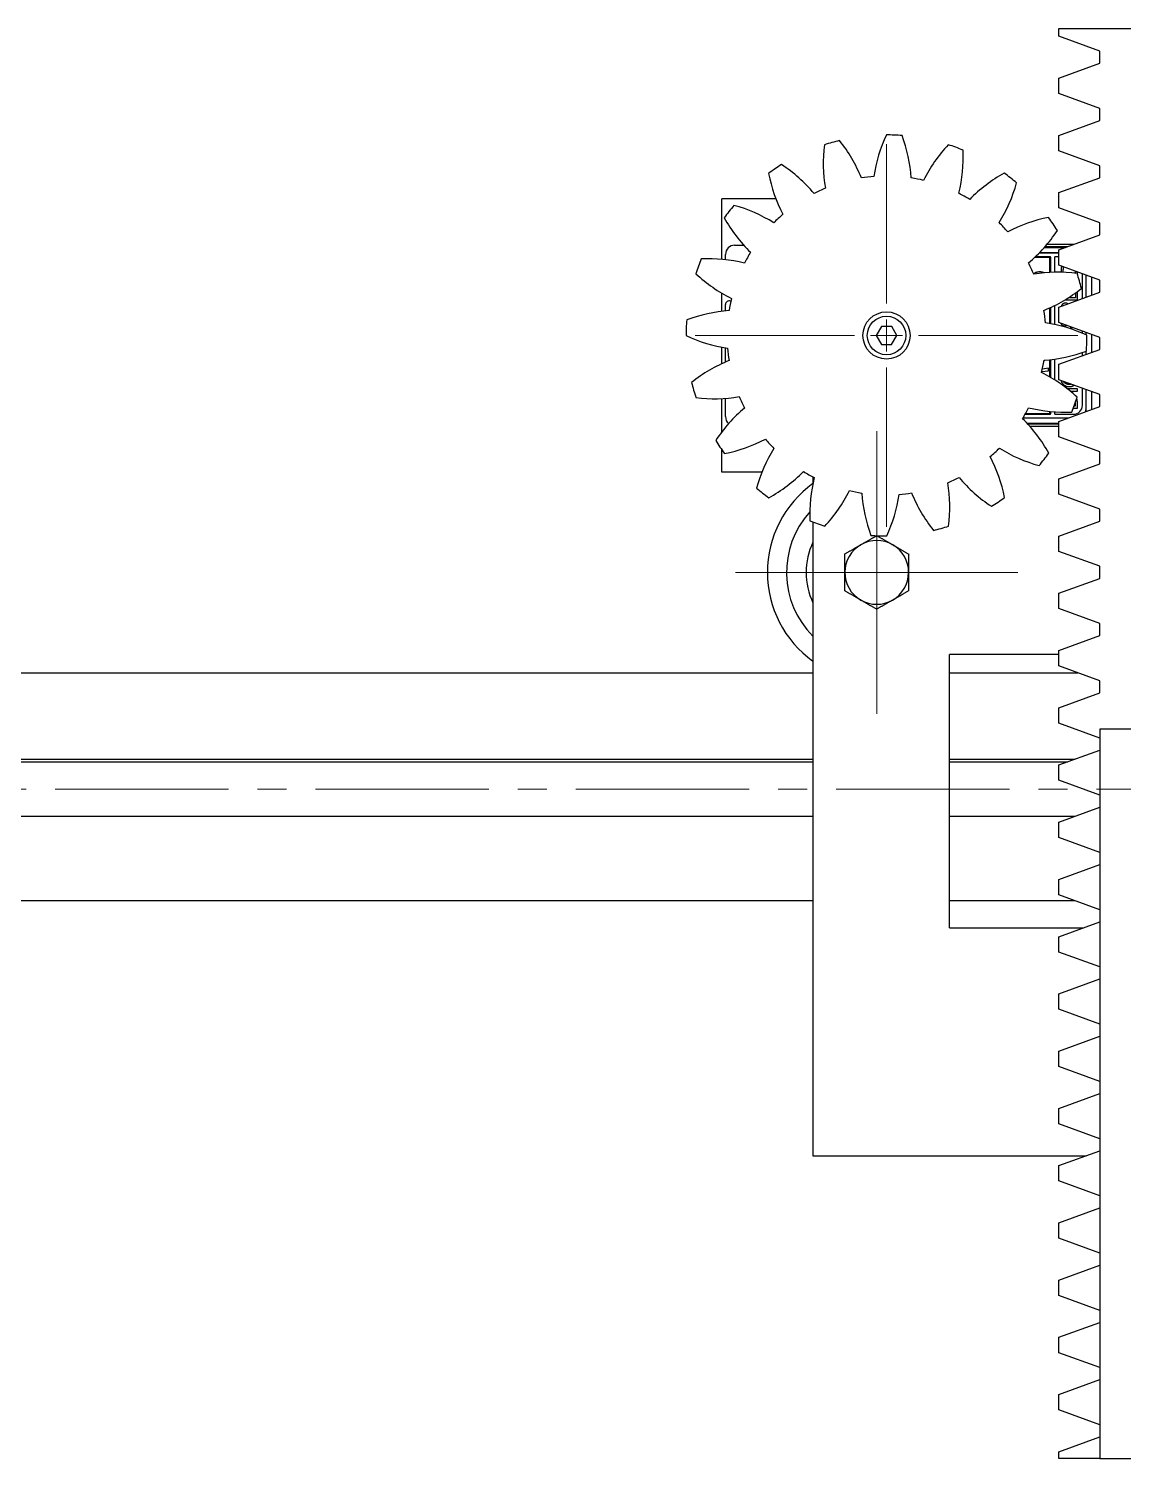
# Model space of a CAD drawing. Header units: millimetres. Extents: x 587 to 10361, y -8386 to 1488.
# Drawn here: x 7734.5 to 7854.6, y -4035.5 to -3878.6 of the extents above; entities that cross this region are included whole.
import ezdxf

# ---------------------------------------------------------------- set-up
doc = ezdxf.new("R2010")
doc.units = ezdxf.units.MM
doc.linetypes.add('ACAD_ISO10W100', pattern=[18, 12, -3, 0, -3])
doc.linetypes.add('CENTER2', pattern=[28.575, 19.05, -3.175, 3.175, -3.175])
doc.layers.add('Gruba', color=7, linetype='Continuous', lineweight=30)
doc.layers.add('Symetria', color=210, linetype='ACAD_ISO10W100', lineweight=0)

# ---------------------------------------------------------------- blocks, each defined once
blk = doc.blocks.new('*U327')
at = {"layer": 'Symetria', "color": 0, "linetype": 'CENTER2', "transparency": 16777216}
for p, q in [((0, 3.5), (0, 21)), ((-21, 0), (-3.5, 0)), ((3.5, 0), (21, 0)), ((0, -21), (0, -3.5))]:
    blk.add_line(p, q, dxfattribs=at)
at = {"layer": 'Symetria', "color": 0, "linetype": 'Continuous', "transparency": 16777216}
for p, q in [((0, -1.75), (0, 1.75)), ((-1.75, 0), (1.75, 0))]:
    blk.add_line(p, q, dxfattribs=at)
blk = doc.blocks.new('*U328')
at = {"layer": 'Symetria', "color": 0, "linetype": 'CENTER2', "transparency": 16777216}
for p, q in [((0, 0.7), (0, 7)), ((-7, 0), (-0.7, 0)), ((0.7, 0), (7, 0)), ((0, -7), (0, -0.7))]:
    blk.add_line(p, q, dxfattribs=at)
at = {"layer": 'Symetria', "color": 0, "linetype": 'Continuous', "transparency": 16777216}
for p, q in [((-0.35, 0), (0.35, 0)), ((0, -0.35), (0, 0.35))]:
    blk.add_line(p, q, dxfattribs=at)
blk = doc.blocks.new('*U329')
at = {"layer": 'Symetria', "color": 0, "linetype": 'CENTER2', "transparency": 16777216}
for p, q in [((0, 2.4), (0, 15.5)), ((-15.5, 0), (-2.4, 0)), ((2.4, 0), (15.5, 0)), ((0, -15.5), (0, -2.4))]:
    blk.add_line(p, q, dxfattribs=at)
at = {"layer": 'Symetria', "color": 0, "linetype": 'Continuous', "transparency": 16777216}
for p, q in [((-1.2, 0), (1.2, 0)), ((0, -1.2), (0, 1.2))]:
    blk.add_line(p, q, dxfattribs=at)
blk = doc.blocks.new('*U368')
at = {"layer": 'Symetria', "color": 0, "linetype": 'CENTER2', "transparency": 16777216}
blk.add_line((-168.07, 0), (613.92, 0), dxfattribs=at)

msp = doc.modelspace()

# ---------------------------------------------------------------- linework, layer by layer
at = {"layer": 'Gruba'}
for p, q in [((7847.538, -3879.479), (7847.538, -3878.637)), ((7847.538, -3878.637), (7862.538, -3878.637)), ((7852.038, -3881.117), (7847.538, -3879.479)), ((7852.038, -3882.437), (7852.038, -3881.117)), ((7847.538, -3884.075), (7852.038, -3882.437)), ((7847.538, -3885.759), (7847.538, -3884.075)), ((7852.038, -3887.397), (7847.538, -3885.759)), ((7852.038, -3888.717), (7852.038, -3887.397)), ((7847.538, -3890.355), (7852.038, -3888.717)), ((7847.538, -3892.039), (7847.538, -3890.355)), ((7852.038, -3893.677), (7847.538, -3892.039)), ((7852.038, -3894.997), (7852.038, -3893.677)), ((7847.538, -3896.635), (7852.038, -3894.997)), ((7847.538, -3898.319), (7847.538, -3896.635)), ((7816.469, -3897.308), (7810.538, -3897.308)), ((7810.538, -3903.96), (7810.538, -3897.308)), ((7852.038, -3899.957), (7847.538, -3898.319)), ((7852.038, -3901.277), (7852.038, -3899.957)), ((7847.538, -3902.915), (7852.038, -3901.277)), ((7811.94, -3902.408), (7812.95, -3902.408)), ((7845.935, -3902.658), (7848.245, -3902.658)), ((7846.022, -3902.558), (7848.519, -3902.558)), ((7846.236, -3902.308), (7849.206, -3902.308)), ((7847.538, -3904.599), (7847.538, -3902.915)), ((7810.94, -3904.002), (7810.94, -3903.408)), ((7846.548, -3903.768), (7844.854, -3903.768)), ((7846.548, -3903.668), (7844.96, -3903.668)), ((7847.538, -3903.268), (7845.366, -3903.268)), ((7847.538, -3903.258), (7845.376, -3903.258)), ((7846.548, -3905.396), (7846.548, -3903.768)), ((7846.648, -3905.39), (7846.648, -3903.768)), ((7847.048, -3903.768), (7847.048, -3905.374)), ((7847.538, -3903.668), (7847.148, -3903.668)), ((7852.038, -3906.237), (7847.538, -3904.599)), ((7847.766, -3905.311), (7847.766, -3905.369)), ((7849.286, -3905.462), (7849.358, -3905.462)), ((7849.358, -3905.462), (7849.358, -3905.305)), ((7849.566, -3905.595), (7849.566, -3905.337)), ((7850.116, -3908.257), (7850.116, -3905.538)), ((7850.516, -3908.111), (7850.516, -3905.683)), ((7850.526, -3908.108), (7850.526, -3905.687)), ((7851.126, -3905.905), (7851.126, -3907.889)), ((7852.038, -3907.557), (7852.038, -3906.237)), ((7810.538, -3909.662), (7810.538, -3907.663)), ((7847.538, -3909.195), (7852.038, -3907.557)), ((7849.358, -3907.641), (7849.358, -3908.185)), ((7849.566, -3908.416), (7849.566, -3907.489)), ((7810.94, -3909.619), (7810.94, -3908.914)), ((7846.548, -3910.999), (7846.548, -3909.274)), ((7846.648, -3911.017), (7846.648, -3909.228)), ((7847.048, -3909.035), (7847.048, -3911.097)), ((7847.538, -3910.879), (7847.538, -3909.195)), ((7848.181, -3908.416), (7849.566, -3908.416)), ((7848.689, -3908.185), (7848.689, -3908.099)), ((7849.358, -3908.185), (7848.689, -3908.185)), ((7852.038, -3912.517), (7847.538, -3910.879)), ((7828.054, -3911.331), (7827.489, -3912.306)), ((7827.489, -3912.306), (7828.05, -3913.282)), ((7829.18, -3911.334), (7828.054, -3911.331)), ((7829.176, -3913.285), (7829.742, -3912.31)), ((7829.742, -3912.31), (7829.18, -3911.334)), ((7848.989, -3911.462), (7848.782, -3911.462)), ((7848.782, -3911.462), (7848.782, -3911.563)), ((7848.989, -3911.632), (7848.989, -3911.462)), ((7850.116, -3912.065), (7850.116, -3911.818)), ((7850.516, -3912.242), (7850.516, -3911.963)), ((7850.526, -3912.246), (7850.526, -3911.967)), ((7851.126, -3912.185), (7851.126, -3914.169)), ((7852.038, -3913.837), (7852.038, -3912.517)), ((7810.538, -3915.409), (7810.538, -3913.591)), ((7810.94, -3915.227), (7810.94, -3913.661)), ((7828.05, -3913.282), (7829.176, -3913.285)), ((7847.538, -3915.475), (7852.038, -3913.837)), ((7850.116, -3914.537), (7850.116, -3914.169)), ((7850.516, -3914.391), (7850.516, -3914.026)), ((7850.526, -3914.388), (7850.526, -3914.022)), ((7846.548, -3916.868), (7846.548, -3914.971)), ((7846.648, -3916.927), (7846.648, -3914.959)), ((7847.048, -3914.908), (7847.048, -3917.169)), ((7847.538, -3917.159), (7847.538, -3915.475)), ((7845.659, -3916.278), (7846.398, -3916.18)), ((7846.398, -3915.909), (7845.722, -3915.999)), ((7846.398, -3916.18), (7846.398, -3915.909)), ((7852.038, -3918.797), (7847.538, -3917.159)), ((7849.566, -3918.177), (7848.482, -3918.177)), ((7848.769, -3918.408), (7849.566, -3918.408)), ((7849.566, -3918.408), (7849.566, -3918.177)), ((7850.116, -3919.958), (7850.116, -3918.098)), ((7850.516, -3920.358), (7850.516, -3918.243)), ((7850.526, -3920.668), (7850.526, -3918.247)), ((7851.126, -3918.465), (7851.126, -3920.449)), ((7852.038, -3920.117), (7852.038, -3918.797)), ((7810.538, -3922.878), (7810.538, -3919.228)), ((7810.94, -3921.208), (7810.94, -3919.203)), ((7847.538, -3921.755), (7852.038, -3920.117)), ((7849.121, -3920.277), (7849.566, -3920.277)), ((7849.209, -3920.046), (7849.358, -3920.046)), ((7849.358, -3920.046), (7849.358, -3919.89)), ((7849.566, -3920.277), (7849.566, -3919.705)), ((7843.593, -3921.358), (7848.629, -3921.358)), ((7843.828, -3920.958), (7846.548, -3920.958)), ((7843.884, -3920.858), (7846.548, -3920.858)), ((7847.538, -3921.958), (7844.052, -3921.958)), ((7846.548, -3920.858), (7846.548, -3920.642)), ((7846.648, -3920.858), (7846.648, -3920.652)), ((7847.048, -3920.685), (7847.048, -3920.858)), ((7847.148, -3920.958), (7849.116, -3920.958)), ((7847.538, -3923.439), (7847.538, -3921.755)), ((7847.538, -3922.058), (7844.145, -3922.058)), ((7847.538, -3922.308), (7844.369, -3922.308)), ((7852.038, -3925.077), (7847.538, -3923.439)), ((7810.538, -3927.308), (7810.538, -3924.847)), ((7852.038, -3926.397), (7852.038, -3925.077)), ((7847.538, -3928.035), (7852.038, -3926.397)), ((7814.929, -3927.308), (7810.538, -3927.308)), ((7819.601, -3927.308), (7819.416, -3927.308)), ((7820.538, -3927.833), (7820.538, -3928.555)), ((7847.538, -3929.719), (7847.538, -3928.035)), ((7852.038, -3931.357), (7847.538, -3929.719)), ((7852.038, -3932.677), (7852.038, -3931.357)), ((7820.538, -3932.772), (7820.538, -4002.308)), ((7847.538, -3934.315), (7852.038, -3932.677)), ((7847.538, -3935.999), (7847.538, -3934.315)), ((7852.038, -3937.637), (7847.538, -3935.999)), ((7852.038, -3938.957), (7852.038, -3937.637)), ((7847.538, -3940.595), (7852.038, -3938.957)), ((7847.538, -3942.279), (7847.538, -3940.595)), ((7852.038, -3943.917), (7847.538, -3942.279)), ((7852.038, -3945.237), (7852.038, -3943.917)), ((7847.538, -3946.875), (7852.038, -3945.237)), ((7847.538, -3948.559), (7847.538, -3946.875)), ((7847.538, -3947.308), (7835.538, -3947.308)), ((7835.538, -3977.308), (7835.538, -3947.308)), ((7852.038, -3950.197), (7847.538, -3948.559)), ((7585.11, -3949.308), (7820.538, -3949.308)), ((7835.538, -3949.308), (7849.595, -3949.308)), ((7852.038, -3951.517), (7852.038, -3950.197)), ((7847.538, -3953.155), (7852.038, -3951.517)), ((7847.538, -3954.839), (7847.538, -3953.155)), ((7852.038, -3956.477), (7847.538, -3954.839)), ((7852.038, -3955.519), (7852.038, -4035.519)), ((7932.038, -3955.519), (7852.038, -3955.519)), ((7847.538, -3959.435), (7852.038, -3957.797)), ((7533.109, -3959.074), (7820.538, -3959.074)), ((7585.11, -3958.783), (7820.538, -3958.783)), ((7835.538, -3958.783), (7849.33, -3958.783)), ((7835.538, -3959.074), (7848.53, -3959.074)), ((7847.538, -3961.119), (7847.538, -3959.435)), ((7852.038, -3962.757), (7847.538, -3961.119)), ((7847.538, -3965.715), (7852.038, -3964.077)), ((7820.538, -3965.074), (7533.109, -3965.074)), ((7849.3, -3965.074), (7835.538, -3965.074)), ((7847.538, -3967.399), (7847.538, -3965.715)), ((7852.038, -3969.037), (7847.538, -3967.399)), ((7847.538, -3971.995), (7852.038, -3970.357)), ((7847.538, -3973.679), (7847.538, -3971.995)), ((7852.038, -3975.317), (7847.538, -3973.679)), ((7695.11, -3974.308), (7820.538, -3974.308)), ((7835.538, -3974.308), (7849.266, -3974.308)), ((7847.538, -3978.275), (7852.038, -3976.637)), ((7835.538, -3977.308), (7850.195, -3977.308)), ((7847.538, -3979.959), (7847.538, -3978.275)), ((7852.038, -3981.597), (7847.538, -3979.959)), ((7847.538, -3984.555), (7852.038, -3982.917)), ((7847.538, -3986.239), (7847.538, -3984.555)), ((7852.038, -3987.877), (7847.538, -3986.239)), ((7847.538, -3990.835), (7852.038, -3989.197)), ((7847.538, -3992.519), (7847.538, -3990.835)), ((7852.038, -3994.157), (7847.538, -3992.519)), ((7847.538, -3997.115), (7852.038, -3995.477)), ((7847.538, -3998.799), (7847.538, -3997.115)), ((7852.038, -4000.437), (7847.538, -3998.799)), ((7847.538, -4003.395), (7852.038, -4001.757)), ((7820.538, -4002.308), (7850.525, -4002.308)), ((7847.538, -4005.079), (7847.538, -4003.395)), ((7852.038, -4006.717), (7847.538, -4005.079)), ((7847.538, -4009.675), (7852.038, -4008.037)), ((7847.538, -4011.359), (7847.538, -4009.675)), ((7852.038, -4012.997), (7847.538, -4011.359)), ((7847.538, -4015.955), (7852.038, -4014.317)), ((7847.538, -4017.639), (7847.538, -4015.955)), ((7852.038, -4019.277), (7847.538, -4017.639)), ((7847.538, -4022.235), (7852.038, -4020.597)), ((7847.538, -4023.919), (7847.538, -4022.235)), ((7852.038, -4025.557), (7847.538, -4023.919)), ((7847.538, -4028.515), (7852.038, -4026.877)), ((7847.538, -4030.199), (7847.538, -4028.515)), ((7852.038, -4031.837), (7847.538, -4030.199)), ((7847.538, -4034.795), (7852.038, -4033.157)), ((7847.538, -4035.519), (7847.538, -4034.795)), ((7852.038, -4035.519), (7847.538, -4035.519)), ((7852.038, -4035.519), (7884.038, -4035.519))]:
    msp.add_line(p, q, dxfattribs=at)
for radius in [2.592, 2.113]:
    msp.add_circle((7828.615, -3912.308), radius, dxfattribs=at)
for centre, radius, start, end in [((7843.623, -3897.307), 16.579, 155.02755, 171.52282), ((7828.615, -3912.308), 22, 85.55346, 90.05346), ((7814.8, -3896.202), 16.579, 4.08411, 20.57938), ((7838.253, -3893.404), 16.579, 173.02755, 189.52282), ((7828.615, -3912.308), 22, 103.55346, 108.05346), ((7810.499, -3901.259), 16.579, 22.08411, 38.57938), ((7847.524, -3902.679), 16.579, 137.02755, 153.52282), ((7828.615, -3912.308), 22, 67.55346, 72.05346), ((7820.454, -3892.721), 16.579, 346.08411, 2.57938), ((7828.615, -3912.308), 22, 121.55346, 126.05346), ((7807.972, -3907.398), 16.579, 40.08411, 56.57938), ((7831.94, -3891.351), 16.579, 191.02755, 207.52282), ((7828.615, -3912.308), 17.5, 94.55346, 99.05346), ((7828.615, -3912.308), 17.5, 76.55346, 81.05346), ((7849.574, -3908.994), 16.579, 119.02755, 135.52282), ((7828.615, -3912.308), 22, 49.55346, 54.05346), ((7828.615, -3912.308), 17.5, 112.55346, 117.05346), ((7828.615, -3912.308), 17.5, 58.55346, 63.05346), ((7826.906, -3891.157), 16.579, 328.08411, 344.57938), ((7828.615, -3912.308), 22, 139.55346, 144.05346), ((7807.465, -3914.017), 16.579, 58.08411, 74.57938), ((7825.301, -3891.349), 16.579, 209.02755, 225.52282), ((7828.615, -3912.308), 17.5, 130.55346, 135.05346), ((7828.615, -3912.308), 17.5, 40.55346, 45.05346), ((7849.573, -3915.633), 16.579, 101.02755, 117.52282), ((7828.615, -3912.308), 22, 31.55346, 36.05346), ((7833.525, -3891.664), 16.579, 310.08411, 326.57938), ((7811.94, -3903.408), 1, 90, 180), ((7828.615, -3912.308), 17.5, 148.55346, 153.05346), ((7828.615, -3912.308), 22, 157.55346, 162.05346), ((7809.028, -3920.47), 16.579, 76.08411, 92.57938), ((7828.615, -3912.308), 17.5, 22.55346, 27.05346), ((7846.548, -3903.768), 0.1, 0, 90), ((7847.148, -3903.768), 0.1, 90, 180), ((7818.986, -3893.399), 16.579, 227.02755, 243.52282), ((7847.52, -3921.946), 16.579, 83.02755, 99.52282), ((7828.615, -3912.308), 22, 13.55346, 18.05346), ((7839.664, -3894.192), 16.579, 292.08411, 308.57938), ((7811.34, -3908.914), 0.4, 68.52834, 180), ((7828.615, -3912.308), 17.5, 166.55346, 171.05346), ((7828.615, -3912.308), 22, 175.55346, 180.05346), ((7812.509, -3926.123), 16.579, 94.08411, 110.57938), ((7828.615, -3912.308), 17.5, 4.55346, 9.05346), ((7843.616, -3927.316), 16.579, 65.02755, 81.52282), ((7813.614, -3897.3), 16.579, 245.02755, 261.52282), ((7828.615, -3912.308), 22, 355.55346, 0.05346), ((7828.615, -3912.308), 17.5, 184.55346, 189.05346), ((7844.722, -3898.493), 16.579, 274.08411, 290.57938), ((7817.566, -3930.424), 16.579, 112.08411, 128.57938), ((7828.615, -3912.308), 17.5, 346.55346, 351.05346), ((7838.244, -3931.217), 16.579, 47.02755, 63.52282), ((7828.615, -3912.308), 22, 193.55346, 198.05346), ((7809.711, -3902.67), 16.579, 263.02755, 279.52282), ((7823.705, -3932.952), 16.579, 130.08411, 146.57938), ((7828.615, -3912.308), 17.5, 202.55346, 207.05346), ((7828.615, -3912.308), 17.5, 328.55346, 333.05346), ((7848.202, -3904.146), 16.579, 256.08411, 272.57938), ((7828.615, -3912.308), 22, 337.55346, 342.05346), ((7849.116, -3919.958), 1, 270, 0), ((7849.516, -3920.358), 1, 340.47796, 0), ((7811.94, -3921.208), 1, 180, 229.32633), ((7831.93, -3933.267), 16.579, 29.02755, 45.52282), ((7846.548, -3920.858), 0.1, 270, 0), ((7847.148, -3920.858), 0.1, 180, 270), ((7828.615, -3912.308), 22, 211.55346, 216.05346), ((7807.658, -3908.983), 16.579, 281.02755, 297.52282), ((7830.325, -3933.459), 16.579, 148.08411, 164.57938), ((7828.615, -3912.308), 17.5, 220.55346, 225.05346), ((7828.615, -3912.308), 17.5, 310.55346, 315.05346), ((7849.766, -3910.599), 16.579, 238.08411, 254.57938), ((7825.291, -3933.265), 16.579, 11.02755, 27.52282), ((7828.615, -3912.308), 22, 319.55346, 324.05346), ((7807.656, -3915.622), 16.579, 299.02755, 315.52282), ((7828.615, -3912.308), 17.5, 238.55346, 243.05346), ((7836.777, -3931.895), 16.579, 166.08411, 182.57938), ((7828.615, -3912.308), 17.5, 292.55346, 297.05346), ((7849.259, -3917.218), 16.579, 220.08411, 236.57938), ((7828.615, -3912.308), 22, 229.55346, 234.05346), ((7827.538, -3938.308), 12, 125.6935, 234.31467), ((7809.706, -3921.937), 16.579, 317.02755, 333.52282), ((7828.615, -3912.308), 17.5, 256.55346, 261.05346), ((7842.43, -3928.414), 16.579, 184.08411, 200.57938), ((7813.607, -3927.309), 16.579, 335.02755, 351.52282), ((7828.615, -3912.308), 17.5, 274.55346, 279.05346), ((7846.731, -3923.357), 16.579, 202.08411, 218.57938), ((7818.977, -3931.212), 16.579, 353.02755, 9.52282), ((7828.615, -3912.308), 22, 301.55346, 306.05346), ((7827.538, -3938.308), 9.9, 137.83679, 225.00292), ((7828.615, -3912.308), 22, 247.55346, 252.05346), ((7828.615, -3912.308), 22, 265.55346, 270.05346), ((7828.615, -3912.308), 22, 283.55346, 288.05346), ((7827.538, -3938.308), 7.75, 154.58538, 205.41462), ((7827.538, -3938.308), 3.5, 119.81014, 179.81014), ((7827.538, -3938.308), 3.5, 59.81014, 119.81014), ((7827.538, -3938.308), 3.5, 359.81014, 59.81014), ((7827.538, -3938.308), 3.5, 179.81014, 239.81014), ((7827.538, -3938.308), 3.5, 299.81014, 359.81014), ((7827.538, -3938.308), 3.5, 239.81014, 299.81014)]:
    msp.add_arc(centre, radius, start, end, dxfattribs=at)
for points, knots in [([(7847.831, -3904.735), (7847.819, -3904.768), (7847.805, -3904.823), (7847.791, -3904.902), (7847.782, -3904.97), (7847.775, -3905.046), (7847.768, -3905.16), (7847.766, -3905.25), (7847.766, -3905.311)], [0, 0, 0, 0, 0.1834955, 0.2916081, 0.4101542, 0.5406469, 0.6819521, 1, 1, 1, 1]), ([(7845.418, -3905.332), (7845.349, -3905.332), (7845.248, -3905.34), (7845.117, -3905.368), (7845.026, -3905.397), (7844.94, -3905.435), (7844.859, -3905.48), (7844.8, -3905.523), (7844.768, -3905.549), (7844.76, -3905.556)], [0, 0, 0, 0, 0.13520322, 0.19920958, 0.26170303, 0.32269814, 0.38368436, 0.44463881, 0.4649103, 0.4649103, 0.4649103, 0.4649103]), ([(7845.917, -3905.445), (7845.912, -3905.442), (7845.885, -3905.43), (7845.836, -3905.409), (7845.77, -3905.385), (7845.703, -3905.366), (7845.634, -3905.351), (7845.539, -3905.336), (7845.467, -3905.333), (7845.418, -3905.332)], [0.69012063, 0.69012063, 0.69012063, 0.69012063, 0.70173772, 0.7437296, 0.78546843, 0.82746495, 0.86989566, 0.91257532, 1, 1, 1, 1]), ([(7848.024, -3904.849), (7848.014, -3904.88), (7848.003, -3904.93), (7847.993, -3905.002), (7847.985, -3905.066), (7847.98, -3905.136), (7847.976, -3905.24), (7847.974, -3905.319), (7847.974, -3905.374)], [0, 0, 0, 0, 0.17989362, 0.28680804, 0.40530974, 0.53615005, 0.67880391, 0.98100584, 0.98100584, 0.98100584, 0.98100584]), ([(7848.249, -3908.762), (7848.221, -3908.762), (7848.18, -3908.764), (7848.127, -3908.775), (7848.089, -3908.786), (7848.053, -3908.801), (7848.019, -3908.818), (7847.986, -3908.839), (7847.955, -3908.862), (7847.926, -3908.888), (7847.899, -3908.917), (7847.876, -3908.948), (7847.854, -3908.981), (7847.835, -3909.016), (7847.817, -3909.055), (7847.807, -3909.083), (7847.802, -3909.099)], [0, 0, 0, 0, 0.13071337, 0.1928624, 0.25459566, 0.3145946, 0.37461208, 0.43468252, 0.49546855, 0.55653639, 0.61757297, 0.67825429, 0.73971655, 0.8025398, 0.86614768, 0.94213864, 0.94213864, 0.94213864, 0.94213864]), ([(7848.515, -3908.84), (7848.514, -3908.839), (7848.503, -3908.831), (7848.48, -3908.817), (7848.446, -3908.8), (7848.409, -3908.786), (7848.372, -3908.775), (7848.318, -3908.764), (7848.277, -3908.762), (7848.249, -3908.762)], [0.56944582, 0.56944582, 0.56944582, 0.56944582, 0.57420387, 0.63270057, 0.69119206, 0.75042599, 0.81015911, 0.87152436, 1, 1, 1, 1]), ([(7847.744, -3910.954), (7847.747, -3910.961), (7847.756, -3910.987), (7847.775, -3911.03), (7847.806, -3911.08), (7847.842, -3911.125), (7847.885, -3911.164), (7847.932, -3911.196), (7847.982, -3911.222), (7848.055, -3911.247), (7848.112, -3911.254), (7848.151, -3911.254)], [0.22591058, 0.22591058, 0.22591058, 0.22591058, 0.25755715, 0.3431912, 0.42794141, 0.50970853, 0.59076155, 0.67231853, 0.75398145, 0.83423948, 1, 1, 1, 1]), ([(7848.151, -3911.254), (7848.176, -3911.255), (7848.213, -3911.251), (7848.261, -3911.24), (7848.297, -3911.229), (7848.332, -3911.214), (7848.36, -3911.2), (7848.377, -3911.19), (7848.382, -3911.186)], [0, 0, 0, 0, 0.2454365, 0.36682085, 0.4886732, 0.61196452, 0.73868484, 0.8032811, 0.8032811, 0.8032811, 0.8032811]), ([(7847.756, -3917.239), (7847.76, -3917.252), (7847.77, -3917.286), (7847.789, -3917.339), (7847.814, -3917.397), (7847.844, -3917.452), (7847.876, -3917.506), (7847.912, -3917.556), (7847.951, -3917.604), (7847.992, -3917.649), (7848.037, -3917.691), (7848.085, -3917.729), (7848.135, -3917.766), (7848.189, -3917.798), (7848.244, -3917.828), (7848.301, -3917.853), (7848.359, -3917.875), (7848.418, -3917.893), (7848.479, -3917.906), (7848.561, -3917.919), (7848.623, -3917.924), (7848.665, -3917.923)], [0.18869038, 0.18869038, 0.18869038, 0.18869038, 0.21721613, 0.25887734, 0.30062281, 0.34221539, 0.38362003, 0.4246065, 0.46522327, 0.5058112, 0.54639912, 0.5870159, 0.62814084, 0.66987399, 0.71157838, 0.75298371, 0.79382984, 0.83451478, 0.87545383, 0.91659891, 1, 1, 1, 1]), ([(7848.658, -3917.693), (7848.626, -3917.693), (7848.578, -3917.69), (7848.515, -3917.679), (7848.468, -3917.668), (7848.423, -3917.655), (7848.378, -3917.637), (7848.334, -3917.617), (7848.291, -3917.594), (7848.25, -3917.568), (7848.21, -3917.54), (7848.173, -3917.509), (7848.139, -3917.477), (7848.106, -3917.441), (7848.076, -3917.404), (7848.053, -3917.37), (7848.039, -3917.348), (7848.034, -3917.34)], [0, 0, 0, 0, 0.08411812, 0.12585842, 0.16716952, 0.20852362, 0.25030529, 0.29220142, 0.33493641, 0.37783743, 0.41995452, 0.46147542, 0.50304029, 0.54485031, 0.58666151, 0.62867414, 0.65318455, 0.65318455, 0.65318455, 0.65318455]), ([(7848.895, -3917.653), (7848.881, -3917.658), (7848.852, -3917.667), (7848.806, -3917.678), (7848.741, -3917.69), (7848.691, -3917.692), (7848.658, -3917.693)], [0.79934044, 0.79934044, 0.79934044, 0.79934044, 0.83615737, 0.87658513, 0.91734499, 1, 1, 1, 1]), ([(7848.665, -3917.923), (7848.721, -3917.923), (7848.805, -3917.917), (7848.912, -3917.894), (7848.99, -3917.869), (7849.065, -3917.838), (7849.133, -3917.802), (7849.175, -3917.775), (7849.194, -3917.762)], [0, 0, 0, 0, 0.25463102, 0.37822671, 0.50077886, 0.62328226, 0.74650523, 0.85128186, 0.85128186, 0.85128186, 0.85128186]), ([(7849.358, -3919.89), (7849.359, -3919.835), (7849.357, -3919.756), (7849.354, -3919.677), (7849.352, -3919.654)], [0, 0, 0, 0, 0.33226635, 0.4714713, 0.4714713, 0.4714713, 0.4714713]), ([(7849.566, -3919.705), (7849.567, -3919.651), (7849.563, -3919.573), (7849.552, -3919.473), (7849.542, -3919.404), (7849.527, -3919.34), (7849.512, -3919.285), (7849.5, -3919.253), (7849.495, -3919.24)], [0, 0, 0, 0, 0.10906596, 0.15905613, 0.20614886, 0.25081422, 0.29264967, 0.32145862, 0.32145862, 0.32145862, 0.32145862])]:
    msp.add_open_spline(points, degree=3, knots=knots, dxfattribs=at)
for points in [[(7847.84, -3904.709), (7847.837, -3904.718), (7847.834, -3904.726), (7847.831, -3904.735)], [(7848.047, -3904.784), (7848.038, -3904.805), (7848.03, -3904.827), (7848.024, -3904.849)], [(7849.358, -3905.305), (7849.358, -3905.291), (7849.358, -3905.276), (7849.358, -3905.262)], [(7811.487, -3908.542), (7811.498, -3908.547), (7811.51, -3908.551), (7811.522, -3908.556)], [(7845.892, -3915.093), (7845.897, -3915.088), (7845.903, -3915.084), (7845.908, -3915.08)], [(7845.908, -3915.08), (7845.929, -3915.062), (7845.95, -3915.043), (7845.97, -3915.025)]]:
    msp.add_open_spline(points, degree=3, dxfattribs=at)
for points, weights in [([(7825.798, -3935.271), (7826.602, -3934.811), (7827.526, -3934.281)], [1, 1.04257886439, 1.01086957158]), ([(7827.581, -3934.284), (7828.5, -3934.818), (7829.298, -3935.283)], [1.01101116948, 1.04248354645, 1]), ([(7824.045, -3936.276), (7824.985, -3935.737), (7825.798, -3935.271)], [1.01001874936, 1.04314139574, 1]), ([(7829.298, -3935.283), (7830.109, -3935.754), (7831.045, -3936.299)], [1, 1.04314139574, 1.01001874936]), ([(7824.038, -3938.296), (7824.041, -3937.359), (7824.045, -3936.276)], [1, 1.04314139574, 1.01001874936]), ([(7831.045, -3936.299), (7831.041, -3937.382), (7831.038, -3938.32)], [1.01001874936, 1.04314139574, 1]), ([(7824.032, -3940.317), (7824.035, -3939.234), (7824.038, -3938.296)], [1.01001874936, 1.04314139574, 1]), ([(7831.038, -3938.32), (7831.035, -3939.257), (7831.032, -3940.34)], [1, 1.04314139574, 1.01001874936]), ([(7825.778, -3941.333), (7824.968, -3940.862), (7824.032, -3940.317)], [1, 1.04314139574, 1.01001874936]), ([(7831.032, -3940.34), (7830.092, -3940.879), (7829.278, -3941.345)], [1.01001874936, 1.04314139574, 1]), ([(7827.525, -3942.349), (7826.589, -3941.805), (7825.778, -3941.333)], [1.01001874936, 1.04314139574, 1]), ([(7829.278, -3941.345), (7828.464, -3941.811), (7827.525, -3942.349)], [1, 1.04314139574, 1.01001874936])]:
    msp.add_rational_spline(points, weights, degree=2, dxfattribs=at)

# ---------------------------------------------------------------- block references
at = {"layer": 'Symetria', "linetype": 'CENTER2'}
for name, p in [('*U327', (7828.615, -3912.308)), ('*U329', (7827.538, -3938.308)), ('*U328', (7827.538, -3938.308)), ('*U368', (7676.824, -3962.074))]:
    msp.add_blockref(name, p, dxfattribs=at)

doc.saveas('drawing.dxf')
